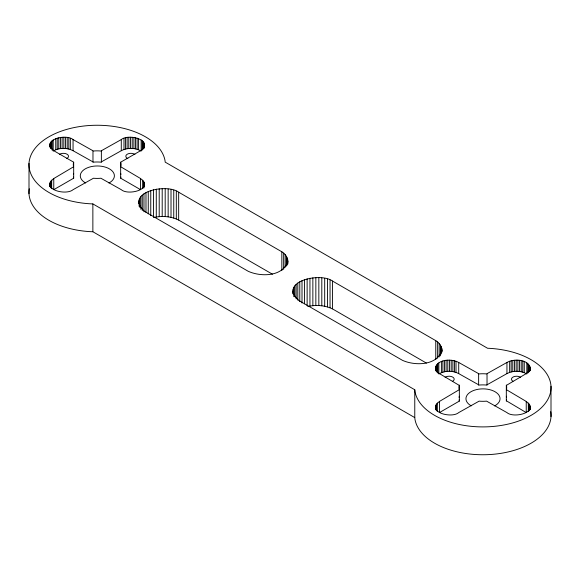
<?xml version="1.0" encoding="UTF-8"?>
<svg xmlns="http://www.w3.org/2000/svg" width="580" height="580" viewBox="0 0 580 580"><rect width="100%" height="100%" fill="white"/><g stroke="black" fill="none" stroke-linecap="round" stroke-linejoin="round"><path stroke-width="0.87" d="M120.654 162.204L120.741 162.465A23.874 13.782 0 0 1 120.749 166.779L140.57 178.546L140.57 189.689L120.654 178.19L120.654 162.204L140.57 150.706C154.157 140.063 128.361 133.371 121.285 139.57L100.891 151.018A23.874 13.782 0 0 0 93.424 151.018L73.058 139.57C65.975 133.371 40.187 140.063 53.766 150.706L73.682 162.204L73.682 178.19L53.766 189.689L53.766 178.546L73.595 166.786A23.874 13.782 0 0 1 73.587 162.48L73.682 162.204M140.57 178.546C154.164 189.167 128.332 195.91 121.285 189.689L100.913 178.241A23.874 13.782 0 0 1 93.445 178.241L73.058 189.689C65.975 195.888 40.187 189.189 53.766 178.546M435.435 369.996C435.232 359.035 451.443 358.31 458.715 362.471L479.087 373.919A23.874 13.782 0 0 1 486.555 373.919L506.942 362.471C514.213 358.31 530.432 359.035 530.221 369.996M530.221 368.286L529.105 371.164L526.234 373.607L506.405 385.366A23.874 13.782 0 0 1 506.412 389.68L526.234 401.447C539.821 412.068 513.989 418.811 506.942 412.59L486.576 401.142A23.874 13.782 0 0 1 479.109 401.142L458.715 412.59C451.639 418.789 425.843 412.09 439.43 401.447L459.259 389.688A23.874 13.782 0 0 1 459.251 385.381L439.43 373.607L436.551 371.164L435.435 368.286M441.931 350.153C437.407 365.755 414.961 365.994 402.498 360.347L299.012 300.621C277.349 281.728 320.435 271.955 332.427 281.01L435.768 340.656C439.698 342.969 442.576 347.268 441.931 351.951M287.789 261.341C282.982 276.841 260.623 277.023 248.138 271.244L144.55 211.417C123.62 192.219 166.866 183.055 178.662 192.212L281.837 251.792C286.121 254.265 288.579 259.108 287.789 264.031M73.682 173.34L73.587 173.616A23.874 13.782 0 0 0 73.406 174.471M120.654 178.19L120.749 177.915A23.874 13.782 0 0 0 120.937 177.052M459.346 396.241L459.251 396.517A23.874 13.782 0 0 0 459.063 397.373M526.234 401.447L526.234 412.59L506.412 400.816A23.874 13.782 0 0 0 506.594 399.953M53.179 139.932L53.179 151.068C59.138 147.566 66.954 147.53 73.058 150.706L93.424 162.153A23.874 13.782 0 0 1 100.891 162.153L121.285 150.706C127.39 147.53 135.198 147.566 141.157 151.068L141.157 139.932M459.346 385.105L459.346 401.092L439.43 412.59L439.43 401.447M438.842 362.833L438.842 373.97C444.802 370.468 452.61 370.431 458.715 373.607L479.087 385.055A23.874 13.782 0 0 1 486.555 385.055L506.942 373.607C513.046 370.431 520.862 370.468 526.821 373.97L526.821 362.833M307.835 306.515C315.977 304.674 324.836 305.247 332.427 308.857L426.38 363.073M154.86 217.282C162.799 215.731 171.354 216.434 178.662 220.052L272.455 274.217M92.865 203.906L90.748 203.826A68.201 39.375 0 0 1 29 163.393A68.201 39.375 0 0 1 95.026 125.273A68.201 39.375 0 0 1 165.068 160.921L165.198 162.139L487.584 348.268L489.252 348.326A68.201 39.375 0 0 1 551 388.767A68.201 39.375 0 0 1 484.974 426.887A68.201 39.375 0 0 1 414.932 391.232L414.772 389.76L92.865 203.906L92.865 231.746L414.772 417.6L414.932 419.079A68.201 39.375 0 0 0 489.252 454.575A68.201 39.375 0 0 0 550.732 411.67M92.865 231.746L90.748 231.674A68.201 39.375 0 0 1 29.268 188.768M506.318 396.241L506.405 396.502A23.874 13.782 0 0 1 506.594 397.365M459.346 401.092L459.259 400.831A23.874 13.782 0 0 1 459.07 399.968M120.654 173.34L120.741 173.601A23.874 13.782 0 0 1 120.93 174.464M73.682 178.19L73.595 177.929A23.874 13.782 0 0 1 73.406 177.067M551 386.295L551 416.607M530.221 406.768L530.221 409.342M530.171 367.299L530.171 370.721M530.062 405.79L530.171 409.473M529.902 366.321L529.902 370.606M529.685 404.818L529.685 409.966M529.424 365.371L529.424 371.367M529.105 403.89L529.105 410.749M528.742 364.465L528.742 372.172M528.329 403.013L528.329 411.575M527.872 363.609L527.872 373.034M524.255 361.521L524.255 372.664M522.783 361.021L522.783 372.157M521.21 360.63L521.21 371.765M519.564 360.354L519.564 371.49M517.875 360.195L517.875 371.338M516.164 360.165L516.164 371.301M514.453 360.26L514.453 371.396M512.785 360.477L512.785 371.613M511.176 360.811L511.176 371.947M509.646 361.26L509.646 372.396M506.942 362.471L506.942 373.607M506.318 385.105L506.318 401.092M487.026 373.97L487.026 385.105M478.63 373.97L478.63 385.105M458.715 362.471L458.715 373.607M456.018 361.26L456.018 372.396M454.488 360.811L454.488 371.947M452.878 360.477L452.878 371.613M451.204 360.26L451.204 371.396M449.5 360.165L449.5 371.301M447.789 360.195L447.789 371.338M446.1 360.354L446.1 371.49M444.454 360.63L444.454 371.765M442.881 361.021L442.881 372.157M441.8 348.428L441.8 352.017M441.402 361.521L441.402 372.664M441.293 346.724L441.293 353.909M440.423 345.064L440.423 355.844M439.198 343.483L439.198 356.961M437.791 363.609L437.791 373.034M437.639 342.004L437.639 358.172M437.334 403.013L437.334 411.575M436.921 364.465L436.921 372.172M436.551 403.89L436.551 410.749M436.24 365.371L436.24 371.367M435.971 404.818L435.971 409.966M435.768 340.656L435.768 359.513M435.761 366.321L435.761 370.606M435.602 405.79L435.602 409.212M435.493 367.299L435.493 370.721M435.493 407.762L435.493 409.473M435.435 406.768L435.435 409.342M414.772 389.76L414.772 417.6M332.427 281.01L332.427 308.857M330.042 279.959L330.042 307.806M327.454 279.096L327.454 306.936M324.691 278.422L324.691 306.262M321.806 277.95L321.806 305.79M318.84 277.689L318.84 305.537M315.846 277.653L315.846 305.493M312.859 277.827L312.859 305.674M309.945 278.219L309.945 306.066M307.132 278.82L307.132 305.762M304.471 279.618L304.471 303.869M302.006 280.604L302.006 303.057M299.773 281.757L299.773 301.52M297.808 283.062L297.808 300.128M296.141 284.505L296.141 298.874M294.807 286.049L294.807 296.829M293.813 287.687L293.813 296.67M293.183 289.376L293.183 293.871M292.922 291.102L292.922 293.799M287.695 259.608L287.695 263.204M287.223 257.897L287.223 265.082M286.389 256.237L286.389 266.118M285.2 254.649L285.2 267.22M283.671 253.155L283.671 269.323M281.837 251.792L281.837 270.65M178.662 192.212L178.662 220.052M176.313 191.132L176.313 218.979M173.754 190.233L173.754 218.08M171.013 189.522L171.013 217.369M168.149 189.022L168.149 216.869M165.191 188.732L165.191 216.572M162.197 188.652L162.197 216.499M159.21 188.797L159.21 216.637M156.281 189.152L156.281 217M153.446 189.718L153.446 217.565M150.756 190.487L150.756 215.637M148.255 191.444L148.255 213.897M145.986 192.567L145.986 212.331M144.507 144.398L144.565 147.958M144.565 183.867L144.507 186.571M144.398 182.888L144.398 186.311M144.239 143.419L144.239 147.704M144.028 181.924L144.028 187.92M143.971 193.85L143.971 211.816M143.76 142.47L143.76 148.465M143.448 180.989L143.448 187.847M143.079 141.563L143.079 149.27M142.666 180.112L142.666 188.674M142.209 140.708L142.209 150.133M142.26 195.271L142.26 210.54M140.86 196.801L140.86 209.38M139.816 198.425L139.816 207.408M139.12 200.107L139.12 206.393M138.801 201.833L138.801 203.624M138.598 138.627L138.598 149.763M137.119 138.12L137.119 149.256M135.546 137.728L135.546 148.864M133.9 137.453L133.9 148.589M132.211 137.3L132.211 148.436M130.5 137.264L130.5 148.4M128.796 137.358L128.796 148.494M127.121 137.576L127.121 148.712M125.512 137.91L125.512 149.046M123.982 138.359L123.982 149.495M121.285 139.57L121.285 150.706M101.369 151.068L101.369 162.204M92.974 151.068L92.974 162.204M73.058 139.57L73.058 150.706M70.354 138.359L70.354 149.495M68.824 137.91L68.824 149.046M67.215 137.576L67.215 148.712M65.547 137.358L65.547 148.494M63.836 137.264L63.836 148.4M62.125 137.3L62.125 148.436M60.436 137.453L60.436 148.589M58.79 137.728L58.79 148.864M57.217 138.12L57.217 149.256M55.745 138.627L55.745 149.763M52.128 140.708L52.128 150.133M51.671 180.112L51.671 188.674M51.258 141.563L51.258 148.415M50.895 180.989L50.895 187.847M50.576 142.47L50.576 148.465M50.315 181.924L50.315 187.064M50.097 143.419L50.097 146.849M49.938 182.888L49.938 186.311M49.829 144.398L49.778 147.095M49.778 183.867L49.829 186.571M29 163.393L29 193.706M471.279 405.862A17.052 9.845 0 0 1 470.858 391.797A17.052 9.845 0 0 1 495.226 391.848A17.052 9.845 0 0 1 494.624 405.913M512.945 381.248A5.118 2.951 0 0 1 513.235 376.949A5.118 2.951 0 0 1 520.651 377.384M445.107 377.312A5.118 2.951 0 0 1 452.552 377.007A5.118 2.951 0 0 1 452.596 381.314M85.622 182.961A17.052 9.845 0 0 1 85.202 168.896A17.052 9.845 0 0 1 109.562 168.947A17.052 9.845 0 0 1 108.968 183.012M59.406 154.432A5.118 2.951 0 0 1 67.07 154.215A5.118 2.951 0 0 1 66.497 158.63M127.846 158.637A5.118 2.951 0 0 1 127.259 154.215A5.118 2.951 0 0 1 134.922 154.432"/></g></svg>
